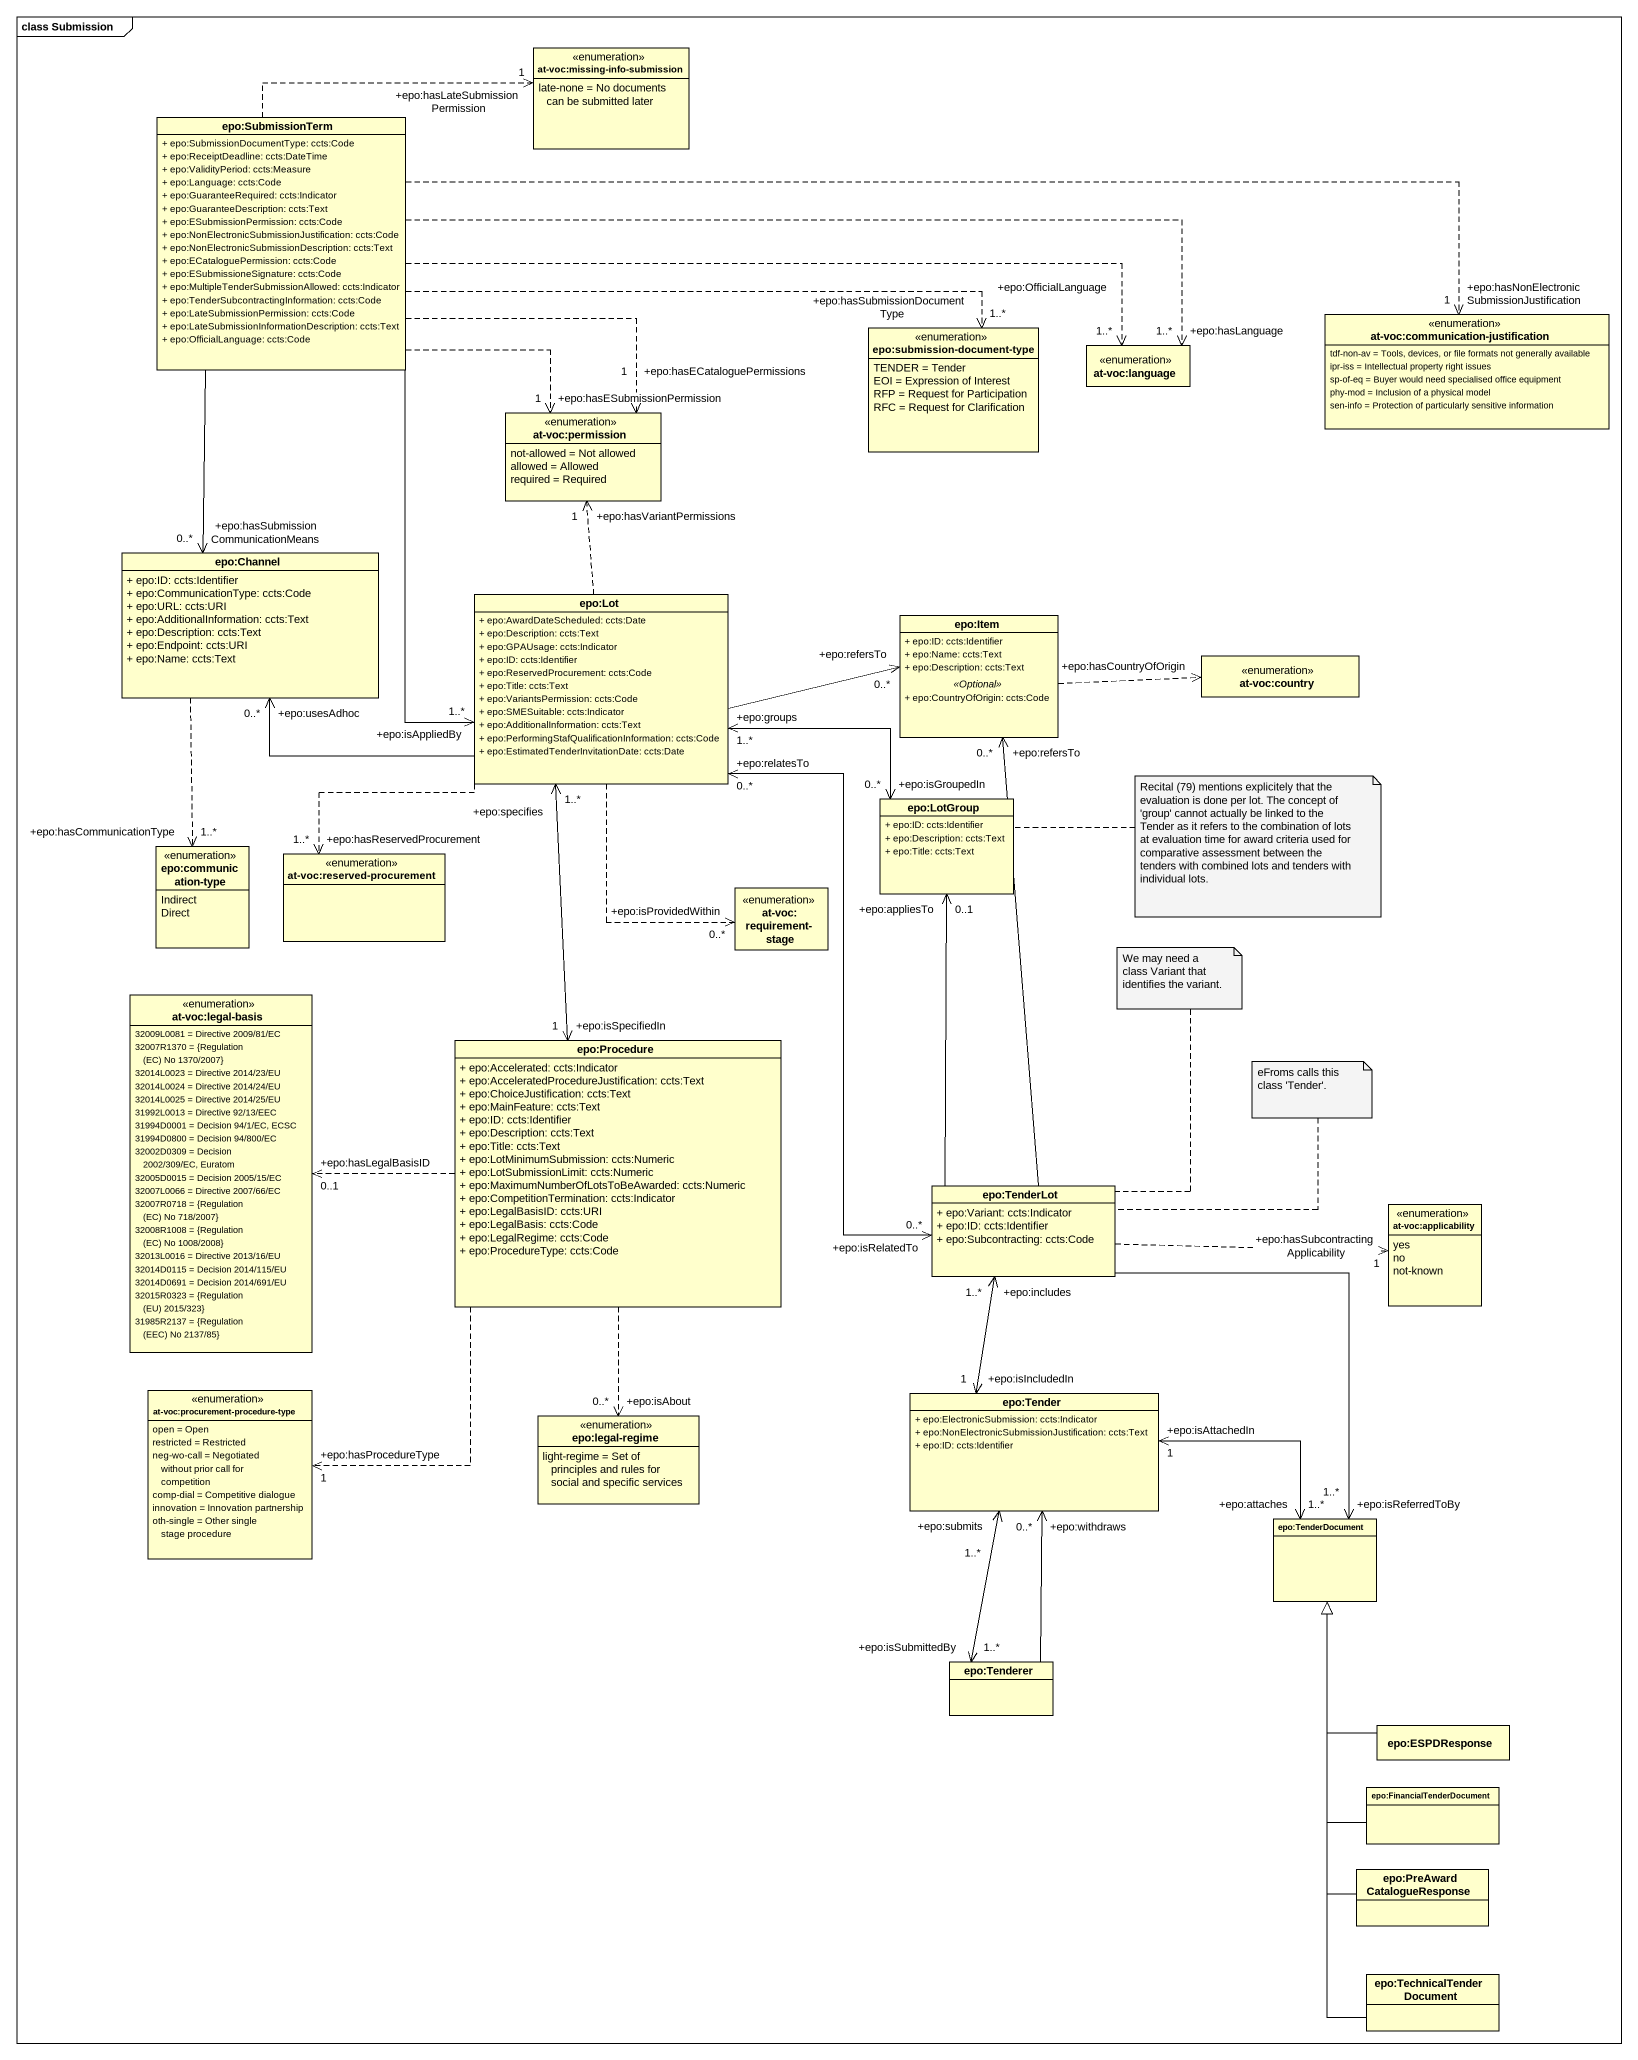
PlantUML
@startuml
mainframe class Submission
hide circle
hide empty members
skinparam classAttributeIconSize 0
enum "at-voc:missing-info-submission" as at_voc_missing_info {
  late-none = No documents can be submitted later
}
class "epo:SubmissionTerm" as epo_SubmissionTerm {
  + epo:SubmissionDocumentType: ccts:Code
  + epo:ReceiptDeadline: ccts:DateTime
  + epo:ValidityPeriod: ccts:Measure
  + epo:Language: ccts:Code
  + epo:GuaranteeRequired: ccts:Indicator
  + epo:GuaranteeDescription: ccts:Text
  + epo:ESubmissionPermission: ccts:Code
  + epo:NonElectronicSubmissionJustification: ccts:Code
  + epo:NonElectronicSubmissionDescription: ccts:Text
  + epo:ECataloguePermission: ccts:Code
  + epo:ESubmissioneSignature: ccts:Code
  + epo:MultipleTenderSubmissionAllowed: ccts:Indicator
  + epo:TenderSubcontractingInformation: ccts:Code
  + epo:LateSubmissionPermission: ccts:Code
  + epo:LateSubmissionInformationDescription: ccts:Text
  + epo:OfficialLanguage: ccts:Code
}
enum "epo:submission-document-type" as epo_submission_document_type {
  TENDER = Tender
  EOI = Expression of Interest
  RFP = Request for Participation
  RFC = Request for Clarification
}
enum "at-voc:language" as at_voc_language
enum "at-voc:communication-justification" as at_voc_communication {
  tdf-non-av = Tools, devices, or file formats not generally available
  ipr-iss = Intellectual property right issues
  sp-of-eq = Buyer would need specialised office equipment
  phy-mod = Inclusion of a physical model
  sen-info = Protection of particularly sensitive information
}
enum "at-voc:permission" as at_voc_permission {
  not-allowed = Not allowed
  allowed = Allowed
  required = Required
}
class "epo:Channel" as epo_Channel {
  + epo:ID: ccts:Identifier
  + epo:CommunicationType: ccts:Code
  + epo:URL: ccts:URI
  + epo:AdditionalInformation: ccts:Text
  + epo:Description: ccts:Text
  + epo:Endpoint: ccts:URI
  + epo:Name: ccts:Text
}
class "epo:Lot" as epo_Lot {
  + epo:AwardDateScheduled: ccts:Date
  + epo:Description: ccts:Text
  + epo:GPAUsage: ccts:Indicator
  + epo:ID: ccts:Identifier
  + epo:ReservedProcurement: ccts:Code
  + epo:Title: ccts:Text
  + epo:VariantsPermission: ccts:Code
  + epo:SMESuitable: ccts:Indicator
  + epo:AdditionalInformation: ccts:Text
  + epo:PerformingStafQualificationInformation: ccts:Code
  + epo:EstimatedTenderInvitationDate: ccts:Date
}
class "epo:Item" as epo_Item {
  + epo:ID: ccts:Identifier
  + epo:Name: ccts:Text
  + epo:Description: ccts:Text
  .. <<Optional>> ..
  + epo:CountryOfOrigin: ccts:Code
}
enum "at-voc:country" as at_voc_country
class "epo:LotGroup" as epo_LotGroup {
  + epo:ID: ccts:Identifier
  + epo:Description: ccts:Text
  + epo:Title: ccts:Text
}
enum "epo:communication-type" as epo_communication_type {
  Indirect
  Direct
}
enum "at-voc:reserved-procurement" as at_voc_reserved_procurement
enum "at-voc:requirement-stage" as at_voc_requirement_stage
enum "at-voc:legal-basis" as at_voc_legal_basis {
  32009L0081 = Directive 2009/81/EC
  {field} 32007R1370 = {Regulation (EC) No 1370/2007}
  32014L0023 = Directive 2014/23/EU
  32014L0024 = Directive 2014/24/EU
  32014L0025 = Directive 2014/25/EU
  31992L0013 = Directive 92/13/EEC
  31994D0001 = Decision 94/1/EC, ECSC
  31994D0800 = Decision 94/800/EC
  32002D0309 = Decision 2002/309/EC, Euratom
  32005D0015 = Decision 2005/15/EC
  32007L0066 = Directive 2007/66/EC
  {field} 32007R0718 = {Regulation (EC) No 718/2007}
  {field} 32008R1008 = {Regulation (EC) No 1008/2008}
  32013L0016 = Directive 2013/16/EU
  32014D0115 = Decision 2014/115/EU
  32014D0691 = Decision 2014/691/EU
  {field} 32015R0323 = {Regulation (EU) 2015/323}
  {field} 31985R2137 = {Regulation (EEC) No 2137/85}
}
class "epo:Procedure" as epo_Procedure {
  + epo:Accelerated: ccts:Indicator
  + epo:AcceleratedProcedureJustification: ccts:Text
  + epo:ChoiceJustification: ccts:Text
  + epo:MainFeature: ccts:Text
  + epo:ID: ccts:Identifier
  + epo:Description: ccts:Text
  + epo:Title: ccts:Text
  + epo:LotMinimumSubmission: ccts:Numeric
  + epo:LotSubmissionLimit: ccts:Numeric
  + epo:MaximumNumberOfLotsToBeAwarded: ccts:Numeric
  + epo:CompetitionTermination: ccts:Indicator
  + epo:LegalBasisID: ccts:URI
  + epo:LegalBasis: ccts:Code
  + epo:LegalRegime: ccts:Code
  + epo:ProcedureType: ccts:Code
}
class "epo:TenderLot" as epo_TenderLot {
  + epo:Variant: ccts:Indicator
  + epo:ID: ccts:Identifier
  + epo:Subcontracting: ccts:Code
}
enum "at-voc:applicability" as at_voc_applicability {
  yes
  no
  not-known
}
enum "at-voc:procurement-procedure-type" as at_voc_procurement {
  open = Open
  restricted = Restricted
  neg-wo-call = Negotiated without prior call for competition
  comp-dial = Competitive dialogue
  innovation = Innovation partnership
  oth-single = Other single stage procedure
}
enum "epo:legal-regime" as epo_legal_regime {
  light-regime = Set of principles and rules for social and specific services
}
class "epo:Tender" as epo_Tender {
  + epo:ElectronicSubmission: ccts:Indicator
  + epo:NonElectronicSubmissionJustification: ccts:Text
  + epo:ID: ccts:Identifier
}
class "epo:TenderDocument" as epo_TenderDocument
class "epo:Tenderer" as epo_Tenderer
class "epo:ESPDResponse" as epo_ESPDResponse
class "epo:FinancialTenderDocument" as epo_FinancialTenderDocument
class "epo:PreAwardCatalogueResponse" as epo_PreAwardCatalogueRespons
class "epo:TechnicalTenderDocument" as epo_TechnicalTenderDocument
epo_SubmissionTerm .right.> "+epo:hasLateSubmissionPermission\n1" at_voc_missing_info
epo_SubmissionTerm .right.> "+epo:hasSubmissionDocumentType\n1..*" epo_submission_document_type
epo_SubmissionTerm .right.> "+epo:OfficialLanguage\n1..*" at_voc_language
epo_SubmissionTerm .right.> "+epo:hasLanguage\n1..*" at_voc_language
epo_SubmissionTerm .right.> "+epo:hasNonElectronicSubmissionJustification\n1" at_voc_communication
epo_SubmissionTerm ..> "+epo:hasESubmissionPermission\n1" at_voc_permission
epo_SubmissionTerm ..> "+epo:hasECataloguePermissions\n1" at_voc_permission
epo_SubmissionTerm --> "+epo:hasSubmissionCommunicationMeans\n0..*" epo_Channel
epo_SubmissionTerm --> "+epo:isAppliedBy\n1..*" epo_Lot
epo_Channel ..> "+epo:hasCommunicationType\n1..*" epo_communication_type
epo_Lot .up.> "+epo:hasVariantPermissions\n1" at_voc_permission
epo_Lot -left-> "+epo:usesAdhoc\n0..*" epo_Channel
epo_Lot -right-> "+epo:refersTo\n0..*" epo_Item
epo_Lot "+epo:groups\n1..*" <-right-> "+epo:isGroupedIn\n0..*" epo_LotGroup
epo_Lot ..> "+epo:hasReservedProcurement\n1..*" at_voc_reserved_procurement
epo_Lot ..> "+epo:isProvidedWithin\n0..*" at_voc_requirement_stage
epo_Item .right.> "+epo:hasCountryOfOrigin" at_voc_country
epo_Procedure "+epo:isSpecifiedIn\n1" <-up-> "+epo:specifies\n1..*" epo_Lot
epo_Procedure .left.> "+epo:hasLegalBasisID\n0..1" at_voc_legal_basis
epo_Procedure ..> "+epo:hasProcedureType\n1" at_voc_procurement
epo_Procedure ..> "+epo:isAbout\n0..*" epo_legal_regime
epo_TenderLot "+epo:isRelatedTo\n0..*" <-up-> "+epo:relatesTo\n0..*" epo_Lot
epo_TenderLot -up-> "+epo:refersTo\n0..*" epo_Item
epo_TenderLot -up-> "+epo:appliesTo\n0..1" epo_LotGroup
epo_TenderLot .right.> "+epo:hasSubcontractingApplicability\n1" at_voc_applicability
epo_TenderLot --> "+epo:isReferredToBy\n1..*" epo_TenderDocument
epo_Tender "+epo:isIncludedIn\n1" <-up-> "+epo:includes\n1..*" epo_TenderLot
epo_Tender "+epo:isAttachedIn\n1" <-right-> "+epo:attaches\n1..*" epo_TenderDocument
epo_Tenderer -up-> "+epo:withdraws\n0..*" epo_Tender
epo_Tenderer "+epo:isSubmittedBy\n1..*" <-up-> "+epo:submits\n1..*" epo_Tender
epo_ESPDResponse -up-|> epo_TenderDocument
epo_FinancialTenderDocument -up-|> epo_TenderDocument
epo_PreAwardCatalogueRespons -up-|> epo_TenderDocument
epo_TechnicalTenderDocument -up-|> epo_TenderDocument
note right of epo_LotGroup : Recital (79) mentions explicitely that the evaluation is done per lot. The concept of 'group' cannot actually be linked to the Tender as it refers to the combination of lots at evaluation time for award criteria used for comparative assessment between the tenders with combined lots and tenders with individual lots.
note top of epo_TenderLot : We may need a class Variant that identifies the variant.
note right of epo_TenderLot : eFroms calls this class 'Tender'.
@enduml
